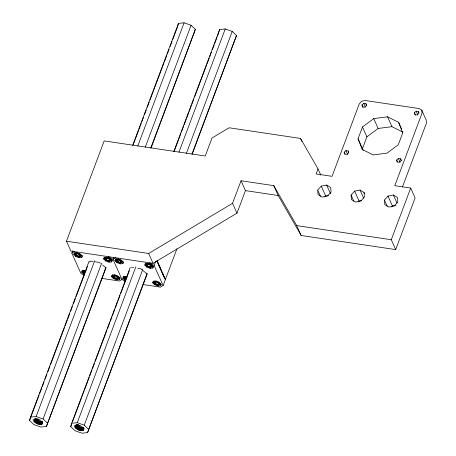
<?xml version="1.0" encoding="UTF-8"?>
<svg xmlns="http://www.w3.org/2000/svg" width="456" height="456" viewBox="0 0 456 456"><rect width="100%" height="100%" fill="white"/><g stroke="black" fill="none" stroke-linecap="round" stroke-linejoin="round"><path stroke-width="0.68" d="M79.082 257.081L74.516 254.402L77.172 252.806L81.744 255.485L78.711 256.614L79.509 254.152M104.846 257.663L104.395 258.865L108.83 261.613L104.395 258.865L107.052 257.269L111.623 259.948L108.591 261.077L109.389 258.615M112.974 274.723L112.296 276.53L116.73 279.271L112.296 276.53L114.952 274.928L119.523 277.607L116.491 278.736L117.289 276.273L115.624 275.566M116.343 258.746L115.664 260.553L120.099 263.294L115.664 260.553L118.321 258.957L122.892 261.63L119.86 262.759L120.658 260.302L118.993 259.589M146.222 263.209L145.544 265.016L149.978 267.757L145.544 265.016L148.2 263.42L152.771 266.093L149.739 267.222L150.537 264.765M160.672 283.752L157.879 285.422L153.444 282.674L156.1 281.078L160.672 283.752L157.639 284.88L158.437 282.424M77.172 252.806L74.659 254.636L78.711 256.614M85.055 270.801L82.559 272.3L85.072 270.465L82.411 272.061L84.4 273.372M111.327 260.114L107.035 257.6L104.538 259.099L107.052 257.269M114.952 274.928L112.438 276.763L116.491 278.736M118.321 258.957L115.807 260.786L119.86 262.759M126.204 276.946L123.707 278.445L126.221 276.615L123.565 278.211L126.158 279.881M152.475 266.264L148.189 263.75L145.692 265.25L148.2 263.42M156.1 281.078L153.586 282.908L157.639 284.88M165.26 279.397L157.092 260.553M73.844 254.625L74.288 253.063L76.91 252.778L80.188 253.941L82.188 255.867L81.744 257.429L79.116 257.708L75.844 256.546L73.844 254.625L74.505 252.858M84.189 273.03L83.744 274.21L81.744 272.283L82.183 270.721L84.81 270.436L86.121 270.904M103.723 259.088L104.167 257.526L106.795 257.241L110.067 258.404L112.068 260.33L111.623 261.892L109.001 262.171L105.724 261.009L103.723 259.088L104.384 257.321M114.992 260.769L115.436 259.207L118.064 258.928L121.336 260.091L123.337 262.018L122.892 263.574L120.27 263.859L116.992 262.696L114.992 260.769L115.653 259.008M111.623 276.746L112.068 275.185L114.69 274.905L117.967 276.062L119.968 277.989L119.523 279.551L116.896 279.836L113.624 278.673L111.623 276.746L112.284 274.979M125.337 279.18L124.893 280.354L122.892 278.428L123.337 276.866L125.964 276.587L127.27 277.048M144.871 265.232L145.316 263.671L147.944 263.391L151.215 264.554L153.216 266.481L152.777 268.037L150.149 268.322L146.878 267.159L144.871 265.232L145.538 263.471M152.771 282.891L153.216 281.329L155.844 281.05L159.115 282.213L161.116 284.139L160.672 285.701L158.05 285.98L154.772 284.818L152.771 282.891L153.433 281.13M106.014 267.894L46.421 426.457L40.818 427.055L33.841 424.576L29.566 420.466L30.512 417.137L89.102 261.237M46.421 426.457L105.957 267.227M177.737 26.066L178.495 23.398L184.099 22.8L191.075 25.279L195.35 29.389L151.084 147.972M147.163 274.039L87.569 432.601L81.966 433.2L74.989 430.72L70.714 426.611L71.66 423.282L130.256 267.387M87.569 432.601L147.106 273.378M192.232 154.122L236.499 35.534L232.224 31.424L225.247 28.945L219.644 29.543L217.449 36.206M35.87 418.397L33.06 419.839L34.172 422.062L37.369 423.943L40.812 424.507L41.792 424.091C39.045 424.371 35.876 423.1 34.502 420.626L34.992 418.916L34.485 420.671C36.018 423.105 39.934 425.231 42.63 423.567M83.779 429.712C81.082 431.376 77.167 429.256 75.633 426.816L76.141 425.066L78.141 424.735M76.34 424.935L74.208 425.984L75.32 428.207L78.517 430.088L81.96 430.658L82.941 430.236C80.193 430.515 77.024 429.244 75.65 426.77L76.141 425.066L78.13 424.781M318.02 168.937L316.133 173.953L332.042 176.329L359.277 103.86L361.648 101.221L365.239 100.514L419.081 108.556L421.783 110.198L422.022 113.23L394.782 185.7L410.691 188.077L415.102 197.938L395.688 249.603L301.131 235.478L296.719 225.617L273.771 185.643L241.042 180.753L245.453 190.619L236.972 213.18L153.062 263.346L70.891 251.074L66.479 241.213L104.185 140.898L205.263 155.998L212.034 137.98L229.106 127.771L300.51 138.436L318.02 168.937L320.779 175.104M84.172 275.287L80.832 273.286L71.831 253.177L72.738 250.771M75.194 252.601L74.516 254.402L78.512 256.745M75.844 256.546L76.289 255.371M79.116 257.708L79.561 256.534M81.744 257.429L82.405 255.668M81.744 272.283L82.405 270.516M83.089 270.26L82.411 272.061L84.696 273.4M84.394 272.973L83.807 271.656L83.476 271.748L84.132 273.218L85.186 270.864M132.673 145.316L178.495 23.398M29.566 420.466L39.079 395.147M39.581 393.819L41.838 387.822M42.34 386.488L44.089 381.826M45.093 379.158L46.843 374.496M47.846 371.834L49.846 366.504M50.599 364.504L64.621 327.197M65.122 325.863L67.374 319.867M67.876 318.533L69.631 313.87M70.629 311.203L72.384 306.54M73.387 303.878L75.388 298.549M76.141 296.548L87.409 266.566M133.232 144.649L138.487 130.661M138.989 129.327L141.24 123.331M141.742 121.997L143.497 117.334M144.495 114.673L146.251 110.004M147.254 107.342L149.255 102.013M150.007 100.012L164.029 62.706M164.53 61.372L166.782 55.375M167.284 54.047L169.034 49.379M170.037 46.717L172.043 41.388M172.79 39.387L177.549 26.727M34.485 420.671C35.961 423.06 39.376 424.661 42.248 423.875L42.778 423.088M30.512 417.137L36.115 416.533L94.706 260.638M137.775 146.051L184.099 22.8M47.367 423.122L43.092 419.013L101.682 263.118M145.253 147.197L191.075 25.279M105.724 261.009L106.168 259.834M107.166 257.668L106.111 260.023L108.83 261.613L111.623 259.948M150.776 147.978L195.35 29.389M109.001 262.171L109.44 260.997M111.623 261.892L112.29 260.131M113.658 257.52L112.98 259.321L121.98 279.437L125.326 281.432M116.992 262.696L117.437 261.522M118.241 259.88L117.38 261.704L116.725 260.239L117.055 260.148L117.648 261.459L119.865 262.405L121.501 262.035L121.678 262.348L120.099 263.294L122.892 261.63M113.624 278.673L114.068 277.493M114.872 275.857L114.011 277.681L113.356 276.211L115.322 275.755L117.654 276.855L118.309 278.32L116.73 279.271L119.523 277.607M120.27 263.859L120.709 262.685M122.892 263.574L123.337 262.399M116.896 279.836L117.34 278.656M119.523 279.551L120.184 277.789M122.892 278.428L123.553 276.667M123.565 278.211L124.243 276.404M125.542 279.118L124.955 277.807L124.625 277.898L125.28 279.363L126.141 277.539M173.821 151.466L219.644 29.543M70.714 426.611L71.717 423.949M72.47 421.948L81.481 397.963M81.983 396.635L84.24 390.638M84.736 389.304L89.245 377.311M89.746 375.978L91.998 369.981M92.5 368.653L94.506 363.324M95.253 361.323L107.023 330.007M107.525 328.679L109.776 322.683M110.278 321.349L112.034 316.686M112.529 315.352L114.787 309.356M115.288 308.022L117.54 302.026M118.041 300.698L120.042 295.368M120.794 293.368L129.31 270.716M174.129 151.46L180.889 133.477M181.391 132.143L183.643 126.147M184.144 124.813L186.396 118.816M186.897 117.488L188.653 112.82M189.154 111.492L191.406 105.496M191.908 104.162L193.908 98.832M194.661 96.832L206.431 65.521M206.933 64.188L209.184 58.191M209.686 56.857L211.436 52.195M212.439 49.533L214.189 44.87M214.69 43.537L216.948 37.54M75.633 426.816C77.11 429.204 80.524 430.806 83.402 430.019L83.927 429.233M71.66 423.282L77.263 422.683L135.854 266.788M178.923 152.196L225.247 28.945M88.515 429.273L84.24 425.163L142.836 269.262M186.401 153.341L232.224 31.424M146.878 267.159L147.539 265.398M148.12 264.343L147.26 266.167L146.604 264.702L146.935 264.611L147.527 265.922L149.745 266.868L151.381 266.498L151.563 266.811L149.978 267.757L152.771 266.093M191.93 154.122L236.499 35.534M150.149 268.322L150.588 267.148M152.777 268.037L153.438 266.275M143.144 284.561L160.506 287.155L163.128 285.581L154.134 265.472L155.713 261.26M154.122 280.867L153.444 282.674L158.015 285.348M154.772 284.818L155.217 283.643M158.05 285.98L158.488 284.806M160.672 285.701L161.116 284.521M163.128 285.581L165.391 279.562L156.972 260.746M165.442 279.351L176.934 248.759M66.479 241.213L148.65 253.485L232.56 203.319L241.042 180.753M398.601 122.316L402.694 132.987L398.27 144.763L387.013 153.148L373.213 154.937L362.161 149.437L358.063 138.761L362.491 126.985L373.749 118.6L387.543 116.816L398.601 122.316L401.633 129.094M363.198 150.508L362.474 148.622L366.903 136.846L378.161 128.461L391.955 126.677L403.013 132.177M402.443 186.926L426.434 123.097L426.195 120.065L421.783 110.198M395.688 249.603L391.276 239.742L410.691 188.077M89.729 262.2L90.419 261.089L93.155 261.493M105.114 268.749L105.803 267.638L102.56 265.027M41.017 420.403L37.762 419.115M317.712 190.084L321.263 186.116L326.644 185.062L330.703 187.53L331.062 192.073L327.505 196.04L322.124 197.1L318.066 194.626L317.712 190.084L320.465 196.245M324.786 196.969L325.675 195.983L328.366 195.453M364.076 192.512L364.435 197.06L360.878 201.022L355.498 202.082L351.439 199.614L351.086 195.065L354.637 191.104L360.018 190.044L364.076 192.512L364.629 193.749M358.159 201.957L359.049 200.965L361.739 200.435M384.459 200.053L388.01 196.091L393.391 195.031L397.45 197.499L397.809 202.048L394.252 206.009L388.871 207.07L384.813 204.601L384.459 200.053L387.212 206.215M391.533 206.944L392.422 205.952L395.785 205.291M365.957 103.689L366.419 105.592L364.652 107.166L362.429 106.835L361.967 104.931L363.734 103.358L365.957 103.689L366.784 105.541M348.184 150.982L348.646 152.885L346.879 154.453L344.656 154.122L344.195 152.219L345.962 150.645L348.184 150.982L348.737 152.213M418.397 111.526L418.859 113.43L417.092 114.997L414.869 114.667L414.407 112.763L416.174 111.19L418.397 111.526L418.95 112.757M400.624 158.813L401.086 160.717L399.319 162.285L397.096 161.954L396.635 160.05L398.401 158.483L400.624 158.813L401.451 160.66M71.831 253.177L74.453 251.604M121.98 279.437L119.358 281.01L101.996 278.416M78.096 253.867L79.76 254.573L80.53 256.198L78.951 257.15L81.744 255.485M108.83 261.613L110.409 260.661L109.639 259.036L107.422 258.09L105.456 258.552L106.111 260.023L108.591 261.077M157.024 282.133L158.688 282.845L159.457 284.47L157.879 285.422L160.375 283.923L156.083 281.409L153.586 282.908M74.659 254.636L77.155 253.137L81.447 255.651L77.543 253.627L75.576 254.089L76.232 255.559L77.286 253.205L78.951 253.918M115.807 260.786L118.303 259.287L122.596 261.801L118.549 259.823L120.355 260.484M112.438 276.763L114.935 275.264L119.227 277.772L115.174 275.8L113.356 276.211M84.252 428.463L83.163 429.039L80.564 428.788L76.198 425.978M115.602 257.754L112.98 259.321L108.482 256.688M107.422 258.09L109.754 259.196L107.035 257.6M85.295 271.337L83.476 271.748M148.189 263.75C157.257 268.333 142.107 261.322 150.902 265.341L151.563 266.811M126.443 277.482L124.625 277.898M75.576 254.089L75.907 253.998L76.494 255.314L78.717 256.261L80.347 255.89L80.53 256.198M105.456 258.552L105.786 258.461L106.379 259.777L108.596 260.724L110.232 260.353L110.409 260.661M157.884 282.184L156.214 281.477L155.16 283.826L154.504 282.361L154.835 282.27L155.428 283.581L157.645 284.527L159.281 284.156L159.457 284.47M116.725 260.239L118.691 259.777M146.604 264.702L148.57 264.241M118.309 278.32L118.127 278.012L116.497 278.382L114.274 277.436L113.686 276.119M154.504 282.361L156.471 281.899L158.802 282.999M42.499 421.504C40.042 421.84 37.232 420.842 35.813 418.739L37.078 420.164L39.849 421.481L42.448 421.732M83.647 427.648C81.196 427.984 78.386 426.987 76.961 424.884L78.227 426.314L81.003 427.625L83.602 427.882M42.636 422.74L40.077 422.849L36.645 421.327L39.416 422.638L42.015 422.894M83.784 428.891L81.225 428.999L77.794 427.471L80.564 428.788C78.7 429.318 72.726 421.783 78.027 427.688M42.414 424.012L38.743 423.721L34.496 421.19M83.568 430.156L79.891 429.865L75.645 427.335M245.453 190.619L278.183 195.504L301.131 235.478M296.719 225.617L391.276 239.742M95.213 261.801L99.317 262.417L100.4 263.289M131.567 267.233L133.619 267.541M137.729 268.156L140.465 268.561L142.09 269.866M79.578 428.378L83.534 429.005M35.049 419.833L38.424 422.233L42.385 422.86M82.924 427.796L78.677 426.531L77.366 425.226M41.775 421.652L37.529 420.381L36.218 419.081M77.6 424.741L79.942 425.516M37.039 418.785L38.794 419.366M77.263 422.683L84.24 425.163M36.115 416.533L43.092 419.013M78.911 425.266L82.131 426.588M38.424 422.233L39.416 422.638C37.552 423.168 31.578 415.633 36.879 421.538M147.26 266.167L149.739 267.222M81.003 427.625L78.472 426.423L77.035 424.878M39.849 421.481L37.324 420.278L35.887 418.733M149.631 262.833L154.134 265.472M124.135 278.548L125.85 279.551M143.173 270.739L146.952 273.782M77.891 429.085L78.517 430.088M36.742 422.94L37.369 423.943M416.174 111.19L417.833 114.889M414.407 112.763L415.513 115.225M387.543 116.816L391.955 126.677M398.401 158.483L400.054 162.176M396.635 160.05L397.461 161.903M373.749 118.6L378.161 128.461M363.734 103.358L365.387 107.057M361.967 104.931L363.073 107.394M393.391 195.031L396.976 203.045M362.491 126.985L366.903 136.846M388.01 196.091L392.422 205.952M358.063 138.761L362.474 148.622M345.962 150.645L347.614 154.345M344.195 152.219L345.021 154.065M360.018 190.044L363.603 198.058M354.637 191.104L359.049 200.965M351.086 195.065L353.839 201.233M326.644 185.062L330.509 193.692M300.51 138.436L301.889 141.52M321.263 186.116L325.675 195.983M273.771 185.643L278.183 195.504M232.56 203.319L236.972 213.18M157.006 261.402L164.217 277.527M148.65 253.485L153.062 263.346M150.793 265.187L151.381 266.498M158.688 282.845L159.281 284.156M121.678 262.348L120.908 260.724L121.501 262.035M109.639 259.036L110.232 260.353M117.54 276.695L118.127 278.012M79.76 254.573L80.347 255.89"/></g></svg>
